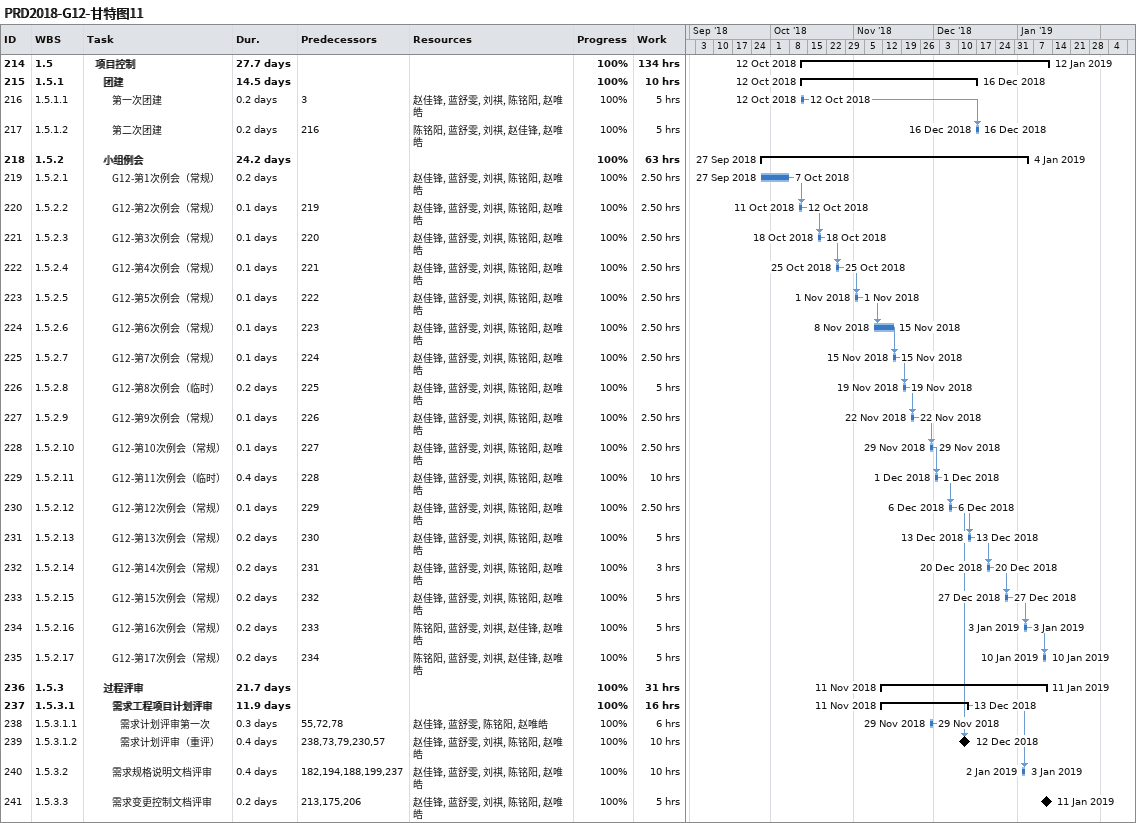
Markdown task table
PRD2018-G12-甘特图11

| ID | WBS | Task | Duration | Start | Finish | Predecessors | Resources | % complete | Work (h) |
|---|---|---|---|---|---|---|---|---|---|
| 214 | 1.5 | **项目控制** | 27.7d | 2018-10-12 | 2019-01-12 |  |  | 100 | 134 |
| 215 | 1.5.1 | **团建** | 14.5d | 2018-10-12 | 2018-12-16 |  |  | 100 | 10 |
| 216 | 1.5.1.1 | 第一次团建 | 0.2d | 2018-10-12 | 2018-10-12 | 3 | 赵佳锋, 蓝舒雯, 刘祺, 陈铭阳, 赵唯皓 | 100 | 5 |
| 217 | 1.5.1.2 | 第二次团建 | 0.2d | 2018-12-16 | 2018-12-16 | 216 | 陈铭阳, 蓝舒雯, 刘祺, 赵佳锋, 赵唯皓 | 100 | 5 |
| 218 | 1.5.2 | **小组例会** | 24.2d | 2018-09-27 | 2019-01-04 |  |  | 100 | 63 |
| 219 | 1.5.2.1 | G12-第1次例会（常规） | 0.2d | 2018-09-27 | 2018-10-07 |  | 赵佳锋, 蓝舒雯, 刘祺, 陈铭阳, 赵唯皓 | 100 | 2.50 |
| 220 | 1.5.2.2 | G12-第2次例会（常规） | 0.1d | 2018-10-11 | 2018-10-12 | 219 | 赵佳锋, 蓝舒雯, 刘祺, 陈铭阳, 赵唯皓 | 100 | 2.50 |
| 221 | 1.5.2.3 | G12-第3次例会（常规） | 0.1d | 2018-10-18 | 2018-10-18 | 220 | 赵佳锋, 蓝舒雯, 刘祺, 陈铭阳, 赵唯皓 | 100 | 2.50 |
| 222 | 1.5.2.4 | G12-第4次例会（常规） | 0.1d | 2018-10-25 | 2018-10-25 | 221 | 赵佳锋, 蓝舒雯, 刘祺, 陈铭阳, 赵唯皓 | 100 | 2.50 |
| 223 | 1.5.2.5 | G12-第5次例会（常规） | 0.1d | 2018-11-01 | 2018-11-01 | 222 | 赵佳锋, 蓝舒雯, 刘祺, 陈铭阳, 赵唯皓 | 100 | 2.50 |
| 224 | 1.5.2.6 | G12-第6次例会（常规） | 0.1d | 2018-11-08 | 2018-11-15 | 223 | 赵佳锋, 蓝舒雯, 刘祺, 陈铭阳, 赵唯皓 | 100 | 2.50 |
| 225 | 1.5.2.7 | G12-第7次例会（常规） | 0.1d | 2018-11-15 | 2018-11-15 | 224 | 赵佳锋, 蓝舒雯, 刘祺, 陈铭阳, 赵唯皓 | 100 | 2.50 |
| 226 | 1.5.2.8 | G12-第8次例会（临时） | 0.2d | 2018-11-19 | 2018-11-19 | 225 | 赵佳锋, 蓝舒雯, 刘祺, 陈铭阳, 赵唯皓 | 100 | 5 |
| 227 | 1.5.2.9 | G12-第9次例会（常规） | 0.1d | 2018-11-22 | 2018-11-22 | 226 | 赵佳锋, 蓝舒雯, 刘祺, 陈铭阳, 赵唯皓 | 100 | 2.50 |
| 228 | 1.5.2.10 | G12-第10次例会（常规） | 0.1d | 2018-11-29 | 2018-11-29 | 227 | 赵佳锋, 蓝舒雯, 刘祺, 陈铭阳, 赵唯皓 | 100 | 2.50 |
| 229 | 1.5.2.11 | G12-第11次例会（临时） | 0.4d | 2018-12-01 | 2018-12-01 | 228 | 赵佳锋, 蓝舒雯, 刘祺, 陈铭阳, 赵唯皓 | 100 | 10 |
| 230 | 1.5.2.12 | G12-第12次例会（常规） | 0.1d | 2018-12-06 | 2018-12-06 | 229 | 赵佳锋, 蓝舒雯, 刘祺, 陈铭阳, 赵唯皓 | 100 | 2.50 |
| 231 | 1.5.2.13 | G12-第13次例会（常规） | 0.2d | 2018-12-13 | 2018-12-13 | 230 | 赵佳锋, 蓝舒雯, 刘祺, 陈铭阳, 赵唯皓 | 100 | 5 |
| 232 | 1.5.2.14 | G12-第14次例会（常规） | 0.2d | 2018-12-20 | 2018-12-20 | 231 | 赵佳锋, 蓝舒雯, 刘祺, 陈铭阳, 赵唯皓 | 100 | 3 |
| 233 | 1.5.2.15 | G12-第15次例会（常规） | 0.2d | 2018-12-27 | 2018-12-27 | 232 | 赵佳锋, 蓝舒雯, 刘祺, 陈铭阳, 赵唯皓 | 100 | 5 |
| 234 | 1.5.2.16 | G12-第16次例会（常规） | 0.2d | 2019-01-03 | 2019-01-03 | 233 | 陈铭阳, 蓝舒雯, 刘祺, 赵佳锋, 赵唯皓 | 100 | 5 |
| 235 | 1.5.2.17 | G12-第17次例会（常规） | 0.2d | 2019-01-10 | 2019-01-10 | 234 | 陈铭阳, 蓝舒雯, 刘祺, 赵佳锋, 赵唯皓 | 100 | 5 |
| 236 | 1.5.3 | **过程评审** | 21.7d | 2018-11-11 | 2019-01-11 |  |  | 100 | 31 |
| 237 | 1.5.3.1 | **需求工程项目计划评审** | 11.9d | 2018-11-11 | 2018-12-13 |  |  | 100 | 16 |
| 238 | 1.5.3.1.1 | 需求计划评审第一次 | 0.3d | 2018-11-29 | 2018-11-29 | 55, 72, 78 | 赵佳锋, 蓝舒雯, 陈铭阳, 赵唯皓 | 100 | 6 |
| 239 | 1.5.3.1.2 | 需求计划评审（重评） | 0.4d | 2018-12-12 | 2018-12-12 | 238, 73, 79, 230, 57 | 赵佳锋, 蓝舒雯, 刘祺, 陈铭阳, 赵唯皓 | 100 | 10 |
| 240 | 1.5.3.2 | 需求规格说明文档评审 | 0.4d | 2019-01-02 | 2019-01-03 | 182, 194, 188, 199, 237 | 赵佳锋, 蓝舒雯, 刘祺, 陈铭阳, 赵唯皓 | 100 | 10 |
| 241 | 1.5.3.3 | 需求变更控制文档评审 | 0.2d | 2019-01-11 | 2019-01-11 | 213, 175, 206 | 赵佳锋, 蓝舒雯, 刘祺, 陈铭阳, 赵唯皓 | 100 | 5 |
